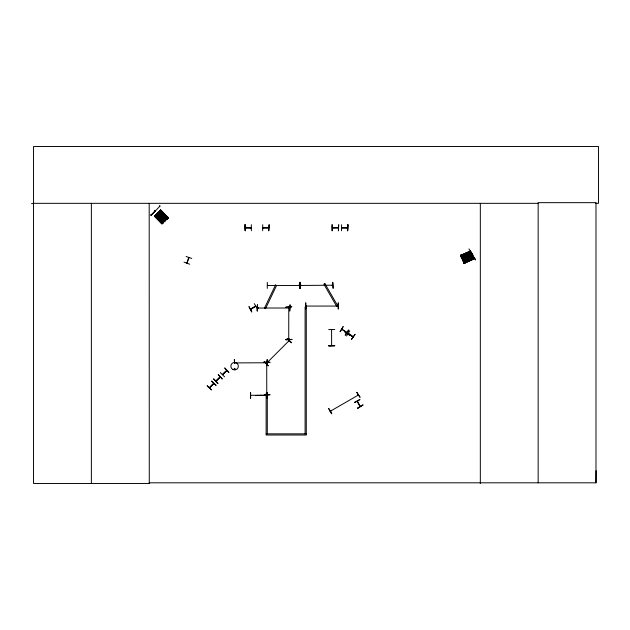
<?xml version="1.0" encoding="UTF-8"?>
<svg xmlns="http://www.w3.org/2000/svg" width="630" height="630" viewBox="0 0 630 630"><rect width="100%" height="100%" fill="white"/><g stroke="black" fill="none" stroke-linecap="round" stroke-linejoin="round"><path stroke-width="0.94" d="M595.555 203.325L598.5 203.325L598.5 146.522L33.532 146.522L33.532 483.478L149.279 483.478L149.2 482.816L595.988 482.816L596.074 470.634M341.893 329.136L346.846 332.333M348.106 333.609L352.997 336.877M352.65 336.641L353.249 336.719M266.506 363.628L267.041 363.195M288.737 307.196L288.729 307.81M288.768 339.412L288.76 338.743L289.005 339.397M234.273 359.651L234.604 363.384L234.376 362.817L235.21 362.762L234.62 362.526M234.045 368.841C236.4 371.172 234.266 367.314 234.47 368.471M186.803 263.064L188.803 257.45M189.016 257.662L186.976 263.19M251.275 309.054L250.661 309.369M330.183 411.28L331.002 410.807M357.903 395.356L358.202 394.829L357.738 395.065M358.281 395.089L330.545 411.114M288.729 338.869L288.973 339.349L289.005 338.759M213.405 383.851L213.657 383.268L209.625 387.67M220.098 376.827L215.83 381.048L216.547 380.764M226.753 370.464L222.335 374.543L223.044 374.267M184.047 262.151L189.701 264.206M186.063 256.473L191.748 258.457M357.241 401.255L357.533 401.782M359.856 406.066L360.329 406.429M331.6 329.632L331.608 345.398M250.748 395.278L266.561 395.278M267.065 363.116L267.041 362.589M298.888 285.264L299.557 285.256L299.014 285.232M300.518 285.256L301.187 285.256M250.748 227.603C252.26 228.194 243.424 226.524 245.999 227.91M262.749 227.635L263.34 227.611M268.183 227.871L268.648 227.91M332.325 227.635L332.916 227.611M341.61 227.635L342.192 227.611M289.202 340.932L288.902 341.232M213.759 383.489L209.617 387.631M220.201 377.102L219.799 377.512M340.106 331.695L343.216 326.529L340.176 331.734M348.8 330.214L345.209 335.065L348.776 330.199M345.272 335.105L348.555 330.057M346.508 335.995L349.76 330.931M351.572 339.342L354.918 334.341M355.107 334.459L351.532 339.318M267.955 285.508L267.451 285.532M258.103 307.794L257.568 308.007L258.166 307.794M300.581 285.256L301.069 285.524M301.108 285.484L300.589 285.469L332.632 285.193M305.944 305.794L306.369 306.062M337.979 306.062L305.841 306.07L306.369 305.794M251.26 227.887L245.291 227.879L251.299 227.91M262.875 227.603L268.648 227.572M332.451 227.603L338.334 227.603L337.759 227.871M332.341 227.879L338.263 227.611M151.106 215.114L155.295 210.924L151.153 215.161L155.295 210.924L154.76 211.373M287.28 338.397L291.548 342.649M160.02 206.073L155.925 210.357M211.601 381.213L215.917 385.41M213.783 379.024L217.807 383.52L213.775 379.039M210.467 386.718L212.916 384.268M216.917 380.268L219.358 377.827M223.422 373.763L225.863 371.322M216.098 381.166L220.201 377.047M222.603 374.661L226.753 370.464M224.548 376.779L220.264 372.55M156.012 214.554L154.366 216.184L161.973 223.957L163.627 222.327L156.012 214.554L163.509 222.437M159.02 211.625L160.674 209.995L168.281 217.759L166.635 219.39M155.248 216.862L156.681 215.46M157.516 214.641L158.949 213.239M159.91 212.302L161.343 210.9M155.76 217.389L157.193 215.988M158.036 215.169L159.469 213.767M160.422 212.83L161.855 211.42M156.531 218.177L157.965 216.775M158.807 215.956L160.24 214.554M161.193 213.617L162.627 212.216M157.216 218.886L158.65 217.476M159.484 216.657L160.926 215.255M161.879 214.318L163.312 212.916M157.988 219.673L159.421 218.264M160.264 217.445L161.697 216.043M162.65 215.106L164.084 213.704M161.304 223.052L162.737 221.65M163.572 220.831L165.013 219.421M165.966 218.492L167.399 217.082M161.343 223.571L163.257 221.697M163.611 221.343L165.47 219.413M166.005 219.004L167.856 217.074M167.674 218.358L167.233 218.791M164.241 221.736L165.895 220.106L158.248 212.365L156.634 213.964L164.249 221.728L156.665 213.924M255.725 306.133L250.748 309.361M255.741 306.4L250.527 309.173M330.923 410.925L330.065 411.075M357.714 395.128L358.108 394.884M266.829 394.159L267.073 394.75L267.057 394.175M289.005 340.743L288.863 341.255M234.785 369.306C234.47 367.495 234.518 370.527 234.699 368.644M266.679 363.061L266.711 362.494M226.493 370.385L226.32 370.991M468.956 248.913L472.02 253.992M472.35 254.78L475.469 259.82M249.063 306.668L251.811 312.031L248.984 306.708M254.252 303.621L257.371 308.779M331.821 413.697L328.844 408.46M356.769 392.34L360.1 397.365L356.8 392.317M357.816 395.333L358.289 395.057M354.532 402.365L359.817 399.483M354.651 402.586L359.927 399.68M360.147 406.531L357.454 401.208M357.643 408.004L362.911 405.098M360.029 406.452L357.305 401.334M348.201 333.672C360.628 342.641 346.831 331.309 348.618 333.955M470.492 251L460.498 255.284L461.451 257.402L471.366 252.929L470.429 250.858M460.624 255.575L470.594 251.228M460.672 255.685L470.649 251.339M460.719 255.78L470.665 251.378M460.782 255.93L470.712 251.496M461.184 256.804L471.098 252.331L471.382 252.976M461.223 256.898L471.169 252.496M461.27 257.001L471.224 252.622M461.317 257.111L471.256 252.701M461.38 257.26L471.327 252.85M461.845 258.316L471.791 253.906M461.908 258.465L471.854 254.055M461.947 258.552L471.886 254.118M462.01 258.686L471.957 254.284M462.073 258.836L471.988 254.362M462.459 259.67L472.413 255.284L472.673 255.882L462.735 260.292L461.79 258.19L471.744 253.811L472.602 255.741L462.68 260.159M462.522 259.82L472.453 255.378M462.562 259.899L472.516 255.52L462.633 260.064M463.223 261.403L473.146 256.961M463.278 261.529L473.193 257.064M463.31 261.607L473.24 257.174M463.381 261.765L473.303 257.316M463.412 261.844L473.366 257.457M463.806 262.387L464.2 261.962M473.807 258.418L463.837 262.757L473.752 258.292L474.036 258.938L464.097 263.348L463.144 261.245L473.083 256.82L473.965 258.796L464.082 263.316M463.924 262.962L473.823 258.45M463.979 263.08L473.91 258.647M463.995 263.12L473.965 258.773M255.583 306.141L250.582 309.141L251.213 309.015M346.799 332.632L341.862 329.411M299.439 285.532L299.022 285.5M332.632 285.532L332.215 285.532M258.135 308.046L257.52 308.038M337.932 306.101L337.389 306.038M341.736 227.603L347.61 227.603L346.933 227.91M234.722 362.494L235.273 362.549M250.567 392.372L250.59 398.388L250.582 392.372M267.041 398.388L267.025 392.364L266.915 398.388M267.301 282.35L267.262 288.375M300.502 282.35L300.455 288.375M332.742 282.35L333.113 288.375L332.782 282.35M298.951 285.264L299.478 285.24M301.069 285.5L300.541 285.5M305.802 302.92L305.495 307.227M338.373 302.92L338.389 308.944M337.452 305.834L337.979 305.81M285.863 307.156L291.879 306.818L285.863 307.196M305.81 308.944L305.723 302.92M257.182 310.913L257.465 304.889L257.213 310.913M285.863 339.515L291.879 339.475M263.923 362.211L269.939 362.203M263.923 362.463L269.947 362.423M266.23 362.77L266.774 362.762L234.864 362.904M328.726 329.537L334.743 329.561M328.726 345.862L334.75 345.681L328.726 345.846M328.726 345.72L334.75 345.72M31.5 203.561L33.532 203.553M33.532 203.325L538.162 203.325M244.936 224.729L245.275 230.753L244.968 224.729M251.291 224.729L251.378 230.753M262.749 224.729L262.663 230.753M331.994 224.729L332.018 230.753M341.61 224.729L341.523 230.753M262.828 227.871L268.774 227.847L262.765 227.879M341.688 227.871L347.634 227.847L341.625 227.879M332.427 227.91L338.349 227.91M338.349 230.753L338.68 224.729L338.428 230.753M267.868 285.225L267.388 285.469L299.502 285.469M257.631 308.038L289.674 308.007L289.194 308.07M255.63 395.608L258.103 395.278M266.136 433.842L306.274 433.842M289.044 340.72L266.364 363.431L266.789 363.163M209.821 387.096L209.396 387.529M332.632 285.225L332.215 285.5M289.611 307.763L289.194 308.038M266.711 362.526L266.766 394.64M288.745 339.334L288.768 307.235L288.768 307.779M287.107 338.578L291.391 342.807M213.727 379.087L218.011 383.316M211.814 381L216.074 385.253M211.57 389.757L207.105 385.71L211.381 389.946M160.666 209.995L168.249 217.799M160.571 210.089L168.171 217.87M160.445 210.215L168.06 217.98M160.359 210.302L167.903 218.13M167.879 218.161L160.209 210.452L167.785 218.248M159.524 211.129L167.1 218.933M159.429 211.223L167.021 219.012M159.335 211.318L166.918 219.114M159.24 211.404L166.824 219.209M159.13 211.515L166.745 219.287M159.028 211.617L166.666 219.358M158.185 212.428L165.785 220.216M158.067 212.546L165.666 220.319M157.972 212.641L165.619 220.374M157.894 212.72L165.485 220.5M157.815 212.79L165.399 220.587M165.28 220.705L164.847 221.13M157.138 213.468L164.737 221.248M164.713 221.272L157.02 213.578L164.556 221.429M156.854 213.751L164.532 221.453M156.744 213.853L164.367 221.61M155.618 214.94L163.249 222.697M163.154 222.784L155.515 215.043L163.123 222.823M163.012 222.925L162.571 223.351M162.477 223.461L154.87 215.688L162.438 223.5M162.351 223.587L154.673 215.877L162.256 223.674M154.555 216.003L162.099 223.831L154.476 216.074M461.514 256.237L461.073 256.245M472.973 255.851L474.752 258.812M328.584 408.618L331.624 413.808M357.226 401.334L360.116 406.476M469.484 251.449L470.303 253.284M470.775 254.355L471.594 256.19M472.138 257.41L472.957 259.245M468.815 251.748L469.633 253.583M470.106 254.654L470.925 256.489M471.468 257.709L472.279 259.544M467.806 252.197L468.626 254.032M469.098 255.103L469.917 256.938M470.46 258.158L471.272 259.993M466.909 252.598L467.728 254.433M468.2 255.496L469.019 257.331M469.563 258.552L470.382 260.387M465.901 253.047L466.72 254.882M467.192 255.945L468.011 257.78M468.555 259.009L469.374 260.836M461.577 254.977L462.388 256.812M462.869 257.875L463.688 259.71M464.231 260.93L465.042 262.765M461.152 254.796L462.247 257.245M462.444 257.702L463.538 260.143M463.806 260.757L464.901 263.198M461.081 254.827L462.168 257.276M462.373 257.733L463.459 260.174M463.735 260.788L464.822 263.238M338.121 302.92L338.16 308.944M300.195 282.358L300.234 288.375M257.394 304.896L257.434 310.913M234.502 359.651L234.518 362.226M595.988 482.816L595.988 202.671L538.162 202.671L538.162 482.816M480.328 203.325L480.328 483.478M347.673 224.729L347.673 230.753M332.238 224.729L332.238 230.753M305.101 433.842L305.101 307.117L306.274 307.117L306.274 435.015L266.136 435.015L266.136 393.703L267.301 393.703L267.301 433.842M262.009 395.278L259.536 395.278M245.259 224.729L245.227 230.753M149.192 203.325L149.279 483.478M91.366 203.325L91.366 483.478M157.894 218.452C158.421 220.161 159.232 217.263 157.894 218.452M160.162 216.232C160.689 217.941 161.501 215.043 160.162 216.232M162.548 213.893C163.083 215.602 163.887 212.704 162.548 213.893M466.397 253.575C466.759 255.331 467.838 252.52 466.397 253.575M467.688 256.481C468.043 258.237 469.153 255.426 467.688 256.481M469.051 259.536C469.413 261.293 470.492 258.481 469.051 259.536M275.499 285.02L264.442 308.204L265.498 308.708L276.554 285.524L275.499 285.02M344.783 331.821L349.674 335.168L344.783 331.821M151.247 214.515L151.011 215.05L151.247 214.515M155.004 210.703L154.775 211.239L155.004 210.703M159.776 205.9L159.547 206.435L159.776 205.9M264.253 361.431L268.301 365.896L264.222 361.462M218.279 374.535L222.303 379.024L218.264 374.551M224.784 368.03L228.808 372.519L224.784 368.03M471.965 253.331L472.067 253.906L471.965 253.331M472.673 254.559L472.776 255.134L472.673 254.559M475.414 259.158L475.516 259.733L475.414 259.158M324.899 283.618L323.883 284.201L336.727 306.448L337.743 305.865L324.899 283.618M362.872 405.027L357.761 408.224L362.872 405.027M299.872 282.35L299.581 288.375L299.872 282.35M290.052 304.889L289.761 310.913L290.052 304.889M291.879 339.397L285.863 339.767L291.879 339.397M267.151 359.643L266.86 365.668L267.151 359.643M269.947 394.75L263.931 395.12L269.947 394.75M269.105 224.729L268.774 230.753L269.105 224.729M347.965 224.729L347.626 230.753L347.965 224.729M163.406 222.54L155.823 214.743L163.398 222.548M232.73 369.432A3.756 3.756 0 0 0 238.361 366.18A3.756 3.756 0 0 0 232.73 362.927A3.756 3.756 0 0 0 232.73 369.432"/></g></svg>
